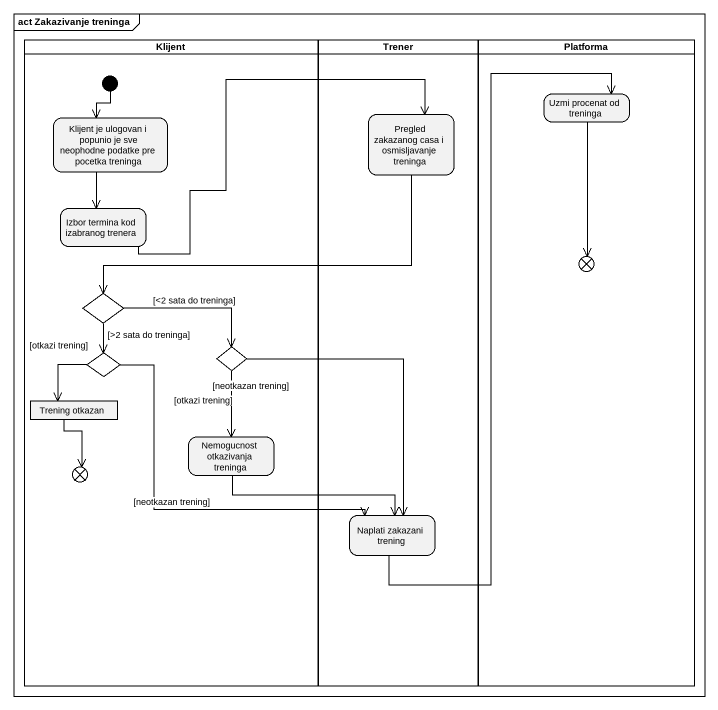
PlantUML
@startuml
mainframe act Zakazivanje treninga
hide empty description
state Klijent <<partition>> {
  state "Klijent je ulogovan i popunio je sve neophodne podatke pre pocetka treninga" as Klijent_je_ulogovan_i
  state "Izbor termina kod izabranog trenera" as Izbor_termina_kod_izabranog
  state choice1 <<choice>>
  state choice2 <<choice>>
  state choice3 <<choice>>
  state "Trening otkazan" as Trening_otkazan <<object>>
  state "Nemogucnost otkazivanja treninga" as Nemogucnost_otkazivanja
  state flowfinal2 <<end>>
  [*] --> Klijent_je_ulogovan_i
}
state Trener <<partition>> {
  state "Pregled zakazanog casa i osmisljavanje treninga" as Pregled_zakazanog_casa_i
  state "Naplati zakazani trening" as Naplati_zakazani_trening
}
state Platforma <<partition>> {
  state "Uzmi procenat od treninga" as Uzmi_procenat_od_treninga
  state flowfinal1 <<end>>
}
Uzmi_procenat_od_treninga --> flowfinal1
Klijent_je_ulogovan_i --> Izbor_termina_kod_izabranog
Pregled_zakazanog_casa_i -left-> choice1
Izbor_termina_kod_izabranog -right-> Pregled_zakazanog_casa_i
choice1 --> choice2 : [>2 sata do treninga]
choice1 -right-> choice3 : [<2 sata do treninga]
choice2 --> Trening_otkazan : [otkazi trening]
choice2 -right-> Naplati_zakazani_trening : [neotkazan trening]
choice3 --> Nemogucnost_otkazivanja : [otkazi trening]
choice3 --> Naplati_zakazani_trening : [neotkazan trening]
Trening_otkazan --> flowfinal2
Nemogucnost_otkazivanja -right-> Naplati_zakazani_trening
Naplati_zakazani_trening -up-> Uzmi_procenat_od_treninga
@enduml
